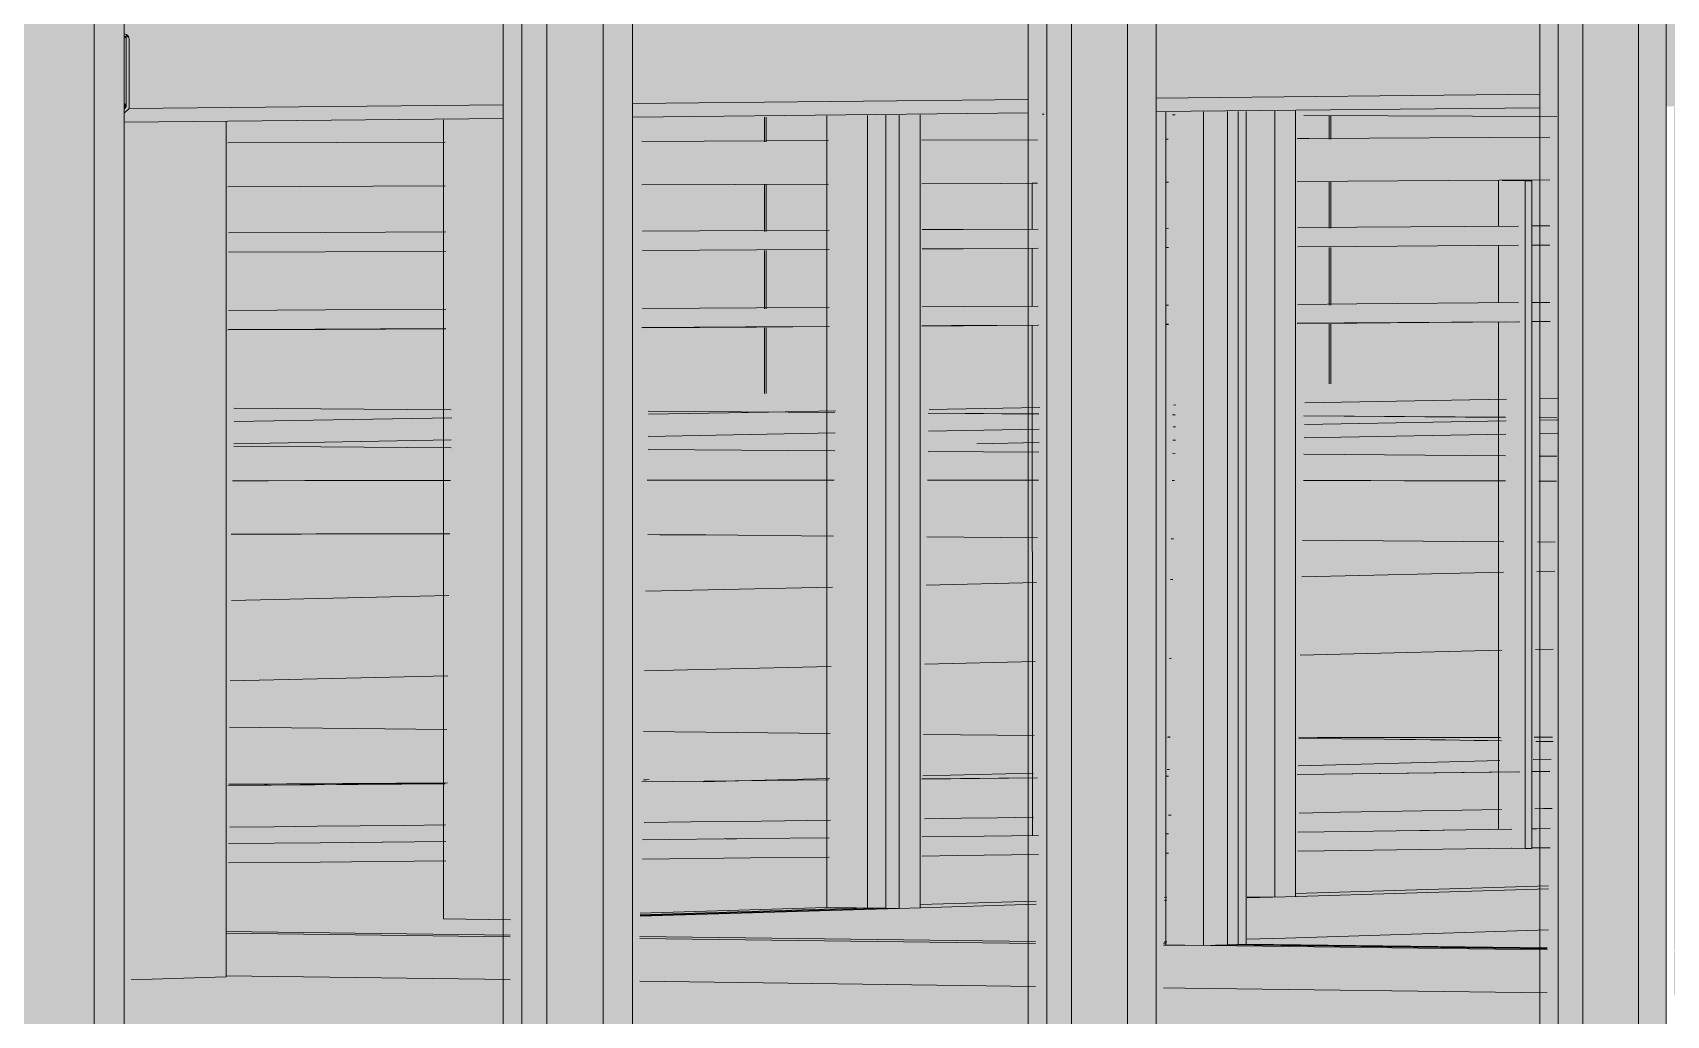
# Model space of a CAD drawing. Header units: inches. Extents: x 31156 to 31160, y -65 to 66.
# Drawn here: x 31156.24284 to 31156.27276, y 59.14253 to 59.16052 of the extents above; entities that cross this region are included whole.
import ezdxf

# ---------------------------------------------------------------- set-up
doc = ezdxf.new("R2010")
doc.units = ezdxf.units.IN
doc.header["$MEASUREMENT"] = 0
doc.linetypes.add('Dash 1_16_', pattern=[0.125, 0.0625, -0.0625])
for name, color, linetype, lineweight in [('A-FLOR', 192, 'Continuous', 13), ('A-FLOR-CLRS', 90, 'Dash 1_16_', 9), ('A-FLOR-HRAL', 11, 'Continuous', 9), ('A-FLOR-OTLN', 90, 'Continuous', 9), ('A-GLAZ-CURT', 52, 'Continuous', 9), ('A-GLAZ-CWMG', 51, 'Continuous', 9), ('A-WALL-PATT', 111, 'Continuous', 13), ('L-SITE-WALL', 31, 'Continuous', 13), ('S-BEAM', 12, 'Continuous', 9)]:
    doc.layers.add(name, color=color, linetype=linetype, lineweight=lineweight)

# ---------------------------------------------------------------- blocks, each defined once
blk = doc.blocks.new('FP_9-Looking North East')
at = {"layer": 'A-WALL-PATT', "lineweight": 9}
for p, q in [((31156.256241, 59.158973), (31156.256241, 59.158523)), ((31156.256268, 59.158523), (31156.256268, 59.158973)), ((31156.266584, 59.159004), (31156.266584, 59.158571)), ((31156.266611, 59.158571), (31156.266611, 59.159004)), ((31156.256241, 59.157735), (31156.256241, 59.156883)), ((31156.256268, 59.15688), (31156.256268, 59.157735)), ((31156.266584, 59.157784), (31156.266584, 59.156942)), ((31156.266611, 59.156942), (31156.266611, 59.157784)), ((31156.256241, 59.15653), (31156.256241, 59.155466)), ((31156.256268, 59.155464), (31156.256268, 59.15653)), ((31156.266584, 59.15659), (31156.266584, 59.155534)), ((31156.266611, 59.155534), (31156.266611, 59.15659)), ((31156.256241, 59.155114), (31156.256241, 59.153911)), ((31156.256268, 59.153912), (31156.256268, 59.155114)), ((31156.266584, 59.155182), (31156.266584, 59.15409)), ((31156.266611, 59.15409), (31156.266611, 59.155182))]:
    blk.add_line(p, q, dxfattribs=at)

msp = doc.modelspace()

# ---------------------------------------------------------------- hatches: boundary and pattern name
at = {"layer": 'A-FLOR', "lineweight": 5}
h = msp.add_hatch(color=256, dxfattribs=at)
h.paths.add_polyline_path([(31156.246411, 59.145316), (31156.250391, 59.145352), (31156.25039, 59.145707), (31156.246411, 59.145671), (31156.246411, 59.145426)], flags=0)
h.paths.add_polyline_path([(31156.25912, 59.145443), (31156.261144, 59.145475), (31156.261144, 59.14582), (31156.25912, 59.145796), (31156.25912, 59.145504)], flags=0)
h.paths.add_polyline_path([(31156.263592, 59.145497), (31156.263636, 59.145498), (31156.263635, 59.14585), (31156.263592, 59.145833)], flags=0)
h = msp.add_hatch(color=256, dxfattribs=at)
h.paths.add_polyline_path([(31156.253992, 59.145388), (31156.257411, 59.145425), (31156.25741, 59.145777), (31156.253992, 59.145741), (31156.253992, 59.145426)], flags=0)
h.paths.add_polyline_path([(31156.265994, 59.145529), (31156.269919, 59.145585), (31156.269919, 59.145935), (31156.265994, 59.145881), (31156.265994, 59.145626)], flags=0)
h.paths.add_polyline_path([(31156.270296, 59.14559), (31156.270624, 59.145595), (31156.270623, 59.145946), (31156.270296, 59.145941), (31156.270296, 59.145599)], flags=0)
at = {"layer": 'A-FLOR-HRAL', "lineweight": 5, "transparency": 33554466}
h = msp.add_hatch(color=256, dxfattribs=at)
h.paths.add_polyline_path([(31156.250502, 59.153614), (31156.250501, 59.155085), (31156.246519, 59.155047), (31156.246519, 59.153643), (31156.250501, 59.153614)], flags=0)
h.paths.add_polyline_path([(31156.246519, 59.155425), (31156.250502, 59.155452), (31156.250501, 59.156505), (31156.246519, 59.156478), (31156.246519, 59.155429)], flags=0)
h.paths.add_polyline_path([(31156.246519, 59.156847), (31156.250502, 59.15687), (31156.25049, 59.157707), (31156.246519, 59.157688), (31156.246519, 59.15685)], flags=0)
h.paths.add_polyline_path([(31156.246519, 59.158487), (31156.250502, 59.158508), (31156.250501, 59.158915), (31156.246519, 59.158853), (31156.246519, 59.158492)], flags=0)
h = msp.add_hatch(color=256, dxfattribs=at)
h.paths.add_polyline_path([(31156.257529, 59.153564), (31156.257528, 59.155124), (31156.254107, 59.155094), (31156.254107, 59.153588), (31156.257528, 59.153564)], flags=0)
h.paths.add_polyline_path([(31156.254107, 59.155462), (31156.257529, 59.155495), (31156.257528, 59.156539), (31156.254107, 59.156513), (31156.254107, 59.15547)], flags=0)
h.paths.add_polyline_path([(31156.254107, 59.15688), (31156.257529, 59.156908), (31156.257528, 59.157739), (31156.254107, 59.157715), (31156.254107, 59.156886)], flags=0)
h.paths.add_polyline_path([(31156.254107, 59.158514), (31156.257529, 59.158554), (31156.257528, 59.158988), (31156.254107, 59.158952), (31156.254107, 59.158519)], flags=0)
h = msp.add_hatch(color=256, dxfattribs=at)
h.paths.add_polyline_path([(31156.263759, 59.153519), (31156.263759, 59.155164), (31156.263715, 59.15515), (31156.263716, 59.15352), (31156.263759, 59.153519)], flags=0)
h.paths.add_polyline_path([(31156.261266, 59.153537), (31156.261266, 59.155147), (31156.25924, 59.155116), (31156.25924, 59.153552), (31156.261266, 59.153537)], flags=0)
h.paths.add_polyline_path([(31156.25924, 59.155492), (31156.261266, 59.155519), (31156.261266, 59.15656), (31156.259239, 59.156532), (31156.25924, 59.155492)], flags=0)
h.paths.add_polyline_path([(31156.263715, 59.155521), (31156.263759, 59.155543), (31156.263759, 59.156574), (31156.263715, 59.156574), (31156.263715, 59.155541)], flags=0)
h.paths.add_polyline_path([(31156.259239, 59.156905), (31156.261266, 59.156929), (31156.261266, 59.157754), (31156.259239, 59.157744), (31156.259239, 59.156906)], flags=0)
h.paths.add_polyline_path([(31156.263715, 59.15693), (31156.263759, 59.15695), (31156.263759, 59.157771), (31156.263715, 59.15777), (31156.263715, 59.156948)], flags=0)
h.paths.add_polyline_path([(31156.259239, 59.158538), (31156.261364, 59.158553), (31156.261363, 59.159028), (31156.259239, 59.159006), (31156.259239, 59.158544)], flags=0)
h.paths.add_polyline_path([(31156.263715, 59.158558), (31156.263759, 59.158561), (31156.263759, 59.159018), (31156.263715, 59.159018), (31156.263715, 59.158561)], flags=0)
at = {"layer": 'A-FLOR-HRAL', "lineweight": 5}
h = msp.add_hatch(color=256, dxfattribs=at)
h.paths.add_polyline_path([(31156.30113, 59.158862), (31156.30141, 59.158872), (31156.30141, 59.1591), (31156.299767, 59.159106), (31156.299768, 59.158868), (31156.301061, 59.158862)], flags=0)
h.paths.add_polyline_path([(31156.263759, 59.159017), (31156.263759, 59.159053), (31156.263715, 59.159052), (31156.263716, 59.159017), (31156.263759, 59.159017)], flags=0)
h.paths.add_polyline_path([(31156.261364, 59.159027), (31156.261363, 59.159028), (31156.261363, 59.159027)], flags=0)
for points in [[(31156.270752, 59.158988), (31156.270752, 59.159125), (31156.266119, 59.159077), (31156.26612, 59.159007), (31156.270752, 59.158988)], [(31156.270168, 59.14558), (31156.270296, 59.145582), (31156.270296, 59.15781), (31156.270168, 59.157809), (31156.270168, 59.150227)], [(31156.261145, 59.146873), (31156.261242, 59.146874), (31156.261241, 59.155162), (31156.261144, 59.155153), (31156.261144, 59.150228)], [(31156.269684, 59.146979), (31156.270132, 59.146985), (31156.2701, 59.155226), (31156.269683, 59.155203), (31156.269684, 59.150227)]]:
    msp.add_hatch(color=256, dxfattribs=at).paths.add_polyline_path(points, flags=0)
at = {"layer": 'A-FLOR-HRAL', "lineweight": 5, "transparency": 33554466}
h = msp.add_hatch(color=256, dxfattribs=at)
h.paths.add_polyline_path([(31156.270752, 59.153469), (31156.270752, 59.155217), (31156.270425, 59.155189), (31156.270425, 59.153472), (31156.270752, 59.153469)], flags=0)
h.paths.add_polyline_path([(31156.269812, 59.153476), (31156.269812, 59.155209), (31156.266119, 59.15515), (31156.26612, 59.153502), (31156.269812, 59.153476)], flags=0)
h.paths.add_polyline_path([(31156.266119, 59.155537), (31156.269812, 59.155569), (31156.269812, 59.156614), (31156.266119, 59.156574), (31156.266119, 59.155541)], flags=0)
h.paths.add_polyline_path([(31156.270425, 59.15557), (31156.270752, 59.155596), (31156.270752, 59.156621), (31156.270425, 59.156596), (31156.270425, 59.155596)], flags=0)
h.paths.add_polyline_path([(31156.266119, 59.156945), (31156.269812, 59.156973), (31156.269812, 59.157801), (31156.266119, 59.157784), (31156.266119, 59.156948)], flags=0)
h.paths.add_polyline_path([(31156.270425, 59.156973), (31156.270752, 59.156997), (31156.270752, 59.157808), (31156.270425, 59.157796), (31156.270425, 59.156997)], flags=0)
h.paths.add_polyline_path([(31156.266119, 59.158569), (31156.270752, 59.1586), (31156.270752, 59.158989), (31156.266119, 59.159008), (31156.266119, 59.158574)], flags=0)
at = {"layer": 'A-FLOR-HRAL', "lineweight": 5}
h = msp.add_hatch(color=256, dxfattribs=at)
h.paths.add_polyline_path([(31156.246411, 59.158096), (31156.25039, 59.158113), (31156.250375, 59.158513), (31156.246411, 59.158467), (31156.246411, 59.158108)], flags=0)
h.paths.add_polyline_path([(31156.25912, 59.158146), (31156.261242, 59.158156), (31156.261241, 59.158557), (31156.25912, 59.158535), (31156.25912, 59.158245)], flags=0)
h.paths.add_polyline_path([(31156.263591, 59.158168), (31156.263635, 59.158184), (31156.263635, 59.158568), (31156.263592, 59.158554), (31156.263591, 59.158189)], flags=0)
h = msp.add_hatch(color=256, dxfattribs=at)
h.paths.add_polyline_path([(31156.253991, 59.158124), (31156.25741, 59.158139), (31156.25741, 59.15854), (31156.253992, 59.158507), (31156.253991, 59.15819)], flags=0)
h.paths.add_polyline_path([(31156.265994, 59.158181), (31156.270623, 59.158225), (31156.270623, 59.158605), (31156.265994, 59.158538), (31156.265994, 59.158215)], flags=0)
h = msp.add_hatch(color=256, dxfattribs=at)
h.paths.add_polyline_path([(31156.246411, 59.157702), (31156.25039, 59.15773), (31156.250379, 59.15811), (31156.246411, 59.158086), (31156.246411, 59.157715)], flags=0)
h.paths.add_polyline_path([(31156.25912, 59.157755), (31156.261242, 59.157779), (31156.261241, 59.158156), (31156.25912, 59.158146), (31156.25912, 59.157758)], flags=0)
h.paths.add_polyline_path([(31156.263592, 59.157782), (31156.263636, 59.157788), (31156.263635, 59.158168), (31156.263591, 59.158145), (31156.263592, 59.157786)], flags=0)
h = msp.add_hatch(color=256, dxfattribs=at)
h.paths.add_polyline_path([(31156.253992, 59.157731), (31156.25741, 59.157755), (31156.25741, 59.158139), (31156.253991, 59.158124), (31156.253992, 59.157732)], flags=0)
h.paths.add_polyline_path([(31156.265994, 59.157796), (31156.270623, 59.157819), (31156.270622, 59.158207), (31156.265994, 59.158151), (31156.265994, 59.157807)], flags=0)
h = msp.add_hatch(color=256, dxfattribs=at)
h.paths.add_polyline_path([(31156.261242, 59.145825), (31156.261241, 59.146874), (31156.261145, 59.146873), (31156.261145, 59.145827), (31156.261241, 59.145825)], flags=0)
h.paths.add_polyline_path([(31156.261144, 59.155518), (31156.261242, 59.15553), (31156.261241, 59.156573), (31156.261144, 59.156565), (31156.261144, 59.15552)], flags=0)
h.paths.add_polyline_path([(31156.261144, 59.156928), (31156.261242, 59.156938), (31156.261241, 59.157764), (31156.261144, 59.157758), (31156.261144, 59.15693)], flags=0)
h = msp.add_hatch(color=256, dxfattribs=at)
h.paths.add_polyline_path([(31156.270168, 59.14558), (31156.270139, 59.155227), (31156.270132, 59.155203), (31156.270132, 59.146985), (31156.269684, 59.146979), (31156.269684, 59.14594), (31156.269919, 59.145935), (31156.269919, 59.145859), (31156.269919, 59.145855), (31156.269919, 59.145585)], flags=0)
h.paths.add_polyline_path([(31156.27004, 59.155577), (31156.270168, 59.15558), (31156.270168, 59.15663), (31156.269683, 59.156608), (31156.269683, 59.155578), (31156.269798, 59.155579)], flags=0)
h.paths.add_polyline_path([(31156.27004, 59.156979), (31156.270168, 59.156982), (31156.270168, 59.157809), (31156.269683, 59.157807), (31156.269683, 59.156981), (31156.269798, 59.156982)], flags=0)
h = msp.add_hatch(color=256, dxfattribs=at)
h.paths.add_polyline_path([(31156.246411, 59.156501), (31156.25039, 59.156518), (31156.25039, 59.156872), (31156.246411, 59.156856), (31156.246411, 59.156655)], flags=0)
h.paths.add_polyline_path([(31156.25912, 59.156561), (31156.261242, 59.156573), (31156.261241, 59.156925), (31156.25912, 59.156914), (31156.25912, 59.156631)], flags=0)
h.paths.add_polyline_path([(31156.263592, 59.156586), (31156.263636, 59.156587), (31156.263635, 59.156939), (31156.263592, 59.156934)], flags=0)
h = msp.add_hatch(color=256, dxfattribs=at)
h.paths.add_polyline_path([(31156.253992, 59.156534), (31156.25741, 59.156552), (31156.25741, 59.156905), (31156.253992, 59.156888), (31156.253992, 59.156725)], flags=0)
h.paths.add_polyline_path([(31156.265994, 59.156601), (31156.270623, 59.156633), (31156.270622, 59.156983), (31156.265994, 59.156953), (31156.265994, 59.15671)], flags=0)
h = msp.add_hatch(color=256, dxfattribs=at)
h.paths.add_polyline_path([(31156.253992, 59.155118), (31156.25741, 59.155138), (31156.25741, 59.155491), (31156.253992, 59.155472), (31156.253992, 59.155309)], flags=0)
h.paths.add_polyline_path([(31156.265994, 59.155195), (31156.270623, 59.155231), (31156.270622, 59.155581), (31156.265994, 59.155547), (31156.265994, 59.155304)], flags=0)
h = msp.add_hatch(color=256, dxfattribs=at)
h.paths.add_polyline_path([(31156.246411, 59.15508), (31156.25039, 59.155099), (31156.25039, 59.155454), (31156.246411, 59.155435), (31156.246411, 59.155234)], flags=0)
h.paths.add_polyline_path([(31156.25912, 59.155148), (31156.261242, 59.155162), (31156.261241, 59.155515), (31156.25912, 59.155502), (31156.25912, 59.155219)], flags=0)
h.paths.add_polyline_path([(31156.263592, 59.155178), (31156.263636, 59.155178), (31156.263635, 59.15553), (31156.263592, 59.155525)], flags=0)
at = {"layer": 'A-FLOR-HRAL', "lineweight": 5, "transparency": 33554466}
for points in [[(31156.246411, 59.146734), (31156.25039, 59.146767), (31156.25039, 59.155099), (31156.246411, 59.155081), (31156.246411, 59.150228)], [(31156.253992, 59.1468), (31156.257411, 59.146835), (31156.25741, 59.155139), (31156.253992, 59.155119), (31156.253992, 59.150228)], [(31156.25912, 59.146852), (31156.261242, 59.146874), (31156.261241, 59.155162), (31156.25912, 59.155149), (31156.25912, 59.150228)], [(31156.263592, 59.146903), (31156.263636, 59.146903), (31156.263635, 59.155179), (31156.263592, 59.155178), (31156.263592, 59.150228)], [(31156.265994, 59.146933), (31156.270132, 59.146985), (31156.270132, 59.155226), (31156.265994, 59.155196), (31156.265994, 59.150228)], [(31156.270144, 59.146985), (31156.270132, 59.155226), (31156.27008, 59.155203), (31156.27008, 59.146986), (31156.270132, 59.146985)], [(31156.270144, 59.146985), (31156.270624, 59.146993), (31156.270622, 59.15523), (31156.270143, 59.155226), (31156.270144, 59.150227)]]:
    msp.add_hatch(color=256, dxfattribs=at).paths.add_polyline_path(points, flags=0)
at = {"layer": 'A-GLAZ-CURT', "lineweight": 5, "transparency": 33554458}
for points in [[(31156.244516, 59.135543), (31156.252254, 59.135876), (31156.252253, 59.185715), (31156.244515, 59.185914), (31156.244516, 59.13586)], [(31156.253826, 59.13593), (31156.261865, 59.136263), (31156.261863, 59.185468), (31156.253825, 59.185675), (31156.253826, 59.136259)], [(31156.263414, 59.136327), (31156.271229, 59.136651), (31156.271227, 59.185227), (31156.263413, 59.185428), (31156.263414, 59.136647)]]:
    msp.add_hatch(color=256, dxfattribs=at).paths.add_polyline_path(points, flags=0)
h = msp.add_hatch(color=256, dxfattribs=at)
h.paths.add_polyline_path([(31156.253963, 59.144352), (31156.258459, 59.14449), (31156.258459, 59.159011), (31156.253963, 59.158964), (31156.253963, 59.144491)], flags=0)
h.paths.add_polyline_path([(31156.253963, 59.160608), (31156.258459, 59.160645), (31156.258458, 59.178764), (31156.253963, 59.178723), (31156.253963, 59.162235)], flags=0)
h = msp.add_hatch(color=256, dxfattribs=at)
h.paths.add_polyline_path([(31156.276069, 59.143676), (31156.276068, 59.159195), (31156.272894, 59.159162), (31156.272895, 59.143716), (31156.276068, 59.143676)], flags=0)
h.paths.add_polyline_path([(31156.270575, 59.143744), (31156.270573, 59.159138), (31156.264719, 59.159077), (31156.264719, 59.143817), (31156.270573, 59.143745)], flags=0)
h.paths.add_polyline_path([(31156.264719, 59.160697), (31156.270574, 59.160745), (31156.270573, 59.178851), (31156.264719, 59.178812), (31156.264719, 59.162123)], flags=0)
h.paths.add_polyline_path([(31156.272894, 59.160764), (31156.276068, 59.16079), (31156.276068, 59.178888), (31156.272893, 59.178867), (31156.272894, 59.162103)], flags=0)
at = {"layer": 'A-GLAZ-CWMG', "lineweight": 5}
for points in [[(31156.243964, 59.135459), (31156.243963, 59.186504), (31156.242114, 59.186483), (31156.242115, 59.135491), (31156.242838, 59.135479), (31156.242838, 59.135479)], [(31156.243964, 59.135459), (31156.244515, 59.135482), (31156.244514, 59.186489), (31156.243963, 59.186504), (31156.243964, 59.135878)], [(31156.252254, 59.135864), (31156.252253, 59.185715), (31156.251451, 59.185707), (31156.251452, 59.135878), (31156.251563, 59.135876)], [(31156.253287, 59.135847), (31156.253286, 59.185726), (31156.252253, 59.185715), (31156.252254, 59.135864), (31156.252627, 59.135858)], [(31156.253287, 59.135847), (31156.253825, 59.135876), (31156.253824, 59.185712), (31156.253286, 59.185726), (31156.253287, 59.135876)], [(31156.261865, 59.136263), (31156.261863, 59.185468), (31156.261067, 59.185459), (31156.261068, 59.136276)], [(31156.26289, 59.136246), (31156.262888, 59.185478), (31156.261863, 59.185468), (31156.261865, 59.136263), (31156.262234, 59.136257)], [(31156.26289, 59.136246), (31156.263413, 59.136268), (31156.263412, 59.185465), (31156.262888, 59.185478), (31156.262889, 59.145462)], [(31156.271229, 59.136651), (31156.271227, 59.185227), (31156.270437, 59.185219), (31156.270438, 59.136664)], [(31156.272246, 59.136635), (31156.272244, 59.185237), (31156.271227, 59.185227), (31156.271229, 59.136651), (31156.271596, 59.136645)], [(31156.272246, 59.136635), (31156.272756, 59.136656), (31156.272755, 59.185224), (31156.272244, 59.185237), (31156.272246, 59.145238)], [(31156.265778, 59.143941), (31156.270596, 59.144091), (31156.270595, 59.144842), (31156.265778, 59.144697)], [(31156.265078, 59.14392), (31156.265778, 59.143941), (31156.265778, 59.144697), (31156.265078, 59.144676)], [(31156.2589, 59.143903), (31156.2589, 59.14449), (31156.253963, 59.144342), (31156.253963, 59.143965), (31156.254367, 59.14396)], [(31156.251581, 59.14318), (31156.25158, 59.143962), (31156.246381, 59.144027), (31156.246381, 59.143247), (31156.25158, 59.14318)]]:
    msp.add_hatch(color=256, dxfattribs=at).paths.add_polyline_path(points, flags=0)
h = msp.add_hatch(color=256, dxfattribs=at)
h.paths.add_polyline_path([(31156.251586, 59.144275), (31156.251585, 59.15894), (31156.250362, 59.158924), (31156.250363, 59.14429), (31156.251585, 59.144275)], flags=0)
h.paths.add_polyline_path([(31156.250362, 59.160579), (31156.251585, 59.160589), (31156.251585, 59.178717), (31156.250362, 59.178683), (31156.250362, 59.162216)], flags=0)
h = msp.add_hatch(color=256, dxfattribs=at)
h.paths.add_polyline_path([(31156.258231, 59.14449), (31156.258459, 59.14449), (31156.258459, 59.159011), (31156.257383, 59.159), (31156.257383, 59.144501)], flags=0)
h.paths.add_polyline_path([(31156.257383, 59.160636), (31156.258459, 59.160645), (31156.258458, 59.178764), (31156.257382, 59.178736), (31156.257383, 59.162235)], flags=0)
h = msp.add_hatch(color=256, dxfattribs=at)
h.paths.add_polyline_path([(31156.258459, 59.14449), (31156.258708, 59.14449), (31156.258707, 59.159013), (31156.258459, 59.159011), (31156.258459, 59.145432)], flags=0)
h.paths.add_polyline_path([(31156.258459, 59.160645), (31156.258707, 59.160647), (31156.258707, 59.178765), (31156.258458, 59.178736), (31156.258459, 59.162235)], flags=0)
h = msp.add_hatch(color=256, dxfattribs=at)
h.paths.add_polyline_path([(31156.258708, 59.144484), (31156.259092, 59.144496), (31156.259091, 59.159017), (31156.258707, 59.159013), (31156.258708, 59.145432)], flags=0)
h.paths.add_polyline_path([(31156.258707, 59.160647), (31156.259091, 59.16065), (31156.259091, 59.178768), (31156.258707, 59.178736), (31156.258707, 59.162235)], flags=0)
h = msp.add_hatch(color=256, dxfattribs=at)
h.paths.add_polyline_path([(31156.264278, 59.143804), (31156.264277, 59.159072), (31156.263592, 59.159065), (31156.263593, 59.143812)], flags=0)
h.paths.add_polyline_path([(31156.263592, 59.160688), (31156.264277, 59.160693), (31156.264277, 59.17882), (31156.263592, 59.178815), (31156.263592, 59.162122)], flags=0)
h = msp.add_hatch(color=256, dxfattribs=at)
h.paths.add_polyline_path([(31156.264278, 59.143808), (31156.264719, 59.143817), (31156.264719, 59.159077), (31156.264277, 59.159072), (31156.264278, 59.145434)], flags=0)
h.paths.add_polyline_path([(31156.264277, 59.160693), (31156.264719, 59.160697), (31156.264719, 59.178812), (31156.264277, 59.178817), (31156.264277, 59.162236)], flags=0)
h = msp.add_hatch(color=256, dxfattribs=at)
h.paths.add_polyline_path([(31156.264719, 59.143817), (31156.265062, 59.143828), (31156.265062, 59.159081), (31156.264719, 59.159077), (31156.264719, 59.145211)], flags=0)
h.paths.add_polyline_path([(31156.264719, 59.160697), (31156.265062, 59.1607), (31156.265062, 59.178806), (31156.264719, 59.178812), (31156.264719, 59.162236)], flags=0)
h = msp.add_hatch(color=256, dxfattribs=at)
h.paths.add_polyline_path([(31156.265589, 59.144697), (31156.265589, 59.159085), (31156.265078, 59.159079), (31156.265078, 59.144698), (31156.265115, 59.144697)], flags=0)
h.paths.add_polyline_path([(31156.265078, 59.160699), (31156.265589, 59.160703), (31156.265588, 59.178812), (31156.265078, 59.178806), (31156.265078, 59.162235)], flags=0)
h = msp.add_hatch(color=256, dxfattribs=at)
h.paths.add_polyline_path([(31156.265589, 59.144692), (31156.265966, 59.144703), (31156.265966, 59.159089), (31156.265589, 59.159085), (31156.265589, 59.145208)], flags=0)
h.paths.add_polyline_path([(31156.265589, 59.160703), (31156.265965, 59.160706), (31156.265965, 59.178814), (31156.265588, 59.178806), (31156.265589, 59.162235)], flags=0)
h = msp.add_hatch(color=256, dxfattribs=at)
h.paths.add_polyline_path([(31156.263564, 59.143872), (31156.263608, 59.143874), (31156.263607, 59.144632), (31156.263564, 59.144631), (31156.263564, 59.143959)], flags=0)
h.paths.add_polyline_path([(31156.261214, 59.143873), (31156.261213, 59.14456), (31156.2589, 59.14449), (31156.2589, 59.143903), (31156.261213, 59.143873)], flags=0)
h = msp.add_hatch(color=256, dxfattribs=at)
h.paths.add_polyline_path([(31156.263935, 59.143021), (31156.263935, 59.143808), (31156.263549, 59.143813), (31156.263549, 59.143026)], flags=0)
h.paths.add_polyline_path([(31156.261201, 59.143056), (31156.2612, 59.143842), (31156.253957, 59.143932), (31156.253957, 59.14315), (31156.2612, 59.143056)], flags=0)
h = msp.add_hatch(color=256, dxfattribs=at)
h.paths.add_polyline_path([(31156.276415, 59.14286), (31156.276415, 59.143652), (31156.272894, 59.143696), (31156.272894, 59.142906)], flags=0)
h.paths.add_polyline_path([(31156.270574, 59.142936), (31156.270573, 59.143725), (31156.263935, 59.143808), (31156.263935, 59.143021), (31156.270573, 59.142936)], flags=0)
at = {"layer": 'L-SITE-WALL', "lineweight": 5}
h = msp.add_hatch(color=256, dxfattribs=at)
h.paths.add_polyline_path([(31156.24464, 59.143174), (31156.246381, 59.143229), (31156.24638, 59.158886), (31156.24464, 59.158866), (31156.24464, 59.145434)], flags=0)
h.paths.add_polyline_path([(31156.24464, 59.160533), (31156.24638, 59.160547), (31156.24638, 59.184556), (31156.244639, 59.184598), (31156.24464, 59.162235)], flags=0)
h.paths.add_polyline_path([(31156.24638, 59.187008), (31156.24638, 59.19472), (31156.244639, 59.194692), (31156.244639, 59.187056), (31156.246154, 59.187014)], flags=0)
at = {"layer": 'S-BEAM', "lineweight": 5}
h = msp.add_hatch(color=256, dxfattribs=at)
h.paths.add_polyline_path([(31156.244602, 59.160401), (31156.251451, 59.160458), (31156.251451, 59.160558), (31156.244558, 59.160488), (31156.24459, 59.160451)], flags=0)
h.paths.add_polyline_path([(31156.253826, 59.160477), (31156.261068, 59.160538), (31156.261067, 59.160637), (31156.253826, 59.160563), (31156.253826, 59.160478)], flags=0)
h.paths.add_polyline_path([(31156.263414, 59.160557), (31156.270438, 59.160617), (31156.270437, 59.160713), (31156.263414, 59.160642), (31156.263414, 59.160558)], flags=0)
h.paths.add_polyline_path([(31156.272757, 59.160635), (31156.279572, 59.160693), (31156.279571, 59.160788), (31156.272757, 59.160718), (31156.272757, 59.160636)], flags=0)
h.paths.add_polyline_path([(31156.281864, 59.16071), (31156.288477, 59.160767), (31156.288477, 59.160861), (31156.281864, 59.160792), (31156.281864, 59.160712)], flags=0)
h.paths.add_polyline_path([(31156.290744, 59.160784), (31156.297164, 59.16084), (31156.297163, 59.160931), (31156.290744, 59.160864), (31156.290744, 59.160786)], flags=0)
h.paths.add_polyline_path([(31156.299405, 59.160856), (31156.305379, 59.160908), (31156.305378, 59.160999), (31156.299405, 59.160935), (31156.299405, 59.160858)], flags=0)
h.paths.add_polyline_path([(31156.332619, 59.161132), (31156.337336, 59.161175), (31156.337335, 59.16126), (31156.332619, 59.161206), (31156.332619, 59.161136)], flags=0)
h.paths.add_polyline_path([(31156.484081, 59.162389), (31156.486485, 59.16242), (31156.486483, 59.162478), (31156.484081, 59.162441), (31156.484081, 59.1624)], flags=0)
h.paths.add_polyline_path([(31156.55854, 59.163008), (31156.560435, 59.163053), (31156.560434, 59.163082), (31156.55854, 59.163037), (31156.55854, 59.163021)], flags=0)
h.paths.add_polyline_path([(31156.561875, 59.163035), (31156.56373, 59.16308), (31156.563728, 59.163109), (31156.561875, 59.163064), (31156.561875, 59.163049)], flags=0)
h.paths.add_polyline_path([(31156.56516, 59.163063), (31156.566885, 59.163106), (31156.566878, 59.163135), (31156.56516, 59.163091), (31156.56516, 59.163077)], flags=0)
h.paths.add_polyline_path([(31156.568394, 59.16309), (31156.570171, 59.163133), (31156.57017, 59.163162), (31156.568394, 59.163118), (31156.568394, 59.163104)], flags=0)
h.paths.add_polyline_path([(31156.574547, 59.163141), (31156.576337, 59.163184), (31156.576336, 59.163212), (31156.574547, 59.163169), (31156.574547, 59.163155)], flags=0)
h.paths.add_polyline_path([(31156.638352, 59.16367), (31156.639241, 59.163706), (31156.639203, 59.163725), (31156.638352, 59.163688)], flags=0)
h.paths.add_polyline_path([(31156.678155, 59.164001), (31156.678731, 59.164029), (31156.678694, 59.164048), (31156.678155, 59.16402)], flags=0)
h.paths.add_polyline_path([(31156.686673, 59.164072), (31156.687251, 59.164098), (31156.68725, 59.164118), (31156.686673, 59.164091)], flags=0)
h.paths.add_polyline_path([(31156.694768, 59.164139), (31156.695337, 59.164164), (31156.695336, 59.164184), (31156.694768, 59.164159)], flags=0)
h.paths.add_polyline_path([(31156.696345, 59.164152), (31156.696903, 59.164177), (31156.696902, 59.164197), (31156.696345, 59.164172)], flags=0)
h.paths.add_polyline_path([(31156.697907, 59.164165), (31156.698312, 59.164188), (31156.698275, 59.164208), (31156.697907, 59.164185)], flags=0)
h = msp.add_hatch(color=256, dxfattribs=at)
h.paths.add_polyline_path([(31156.244602, 59.159135), (31156.251451, 59.159203), (31156.251451, 59.160458), (31156.244602, 59.160401), (31156.244602, 59.159845)], flags=0)
h.paths.add_polyline_path([(31156.253826, 59.159227), (31156.261068, 59.159299), (31156.261067, 59.160538), (31156.253826, 59.160477), (31156.253826, 59.159845)], flags=0)
h.paths.add_polyline_path([(31156.263414, 59.159323), (31156.270438, 59.159393), (31156.270437, 59.160615), (31156.263414, 59.160557), (31156.263414, 59.159845)], flags=0)
h.paths.add_polyline_path([(31156.272757, 59.159416), (31156.279572, 59.159484), (31156.279571, 59.160691), (31156.272757, 59.160635), (31156.272757, 59.159844)], flags=0)
h.paths.add_polyline_path([(31156.281864, 59.159507), (31156.288477, 59.159573), (31156.288477, 59.160765), (31156.281864, 59.16071), (31156.281864, 59.159844)], flags=0)
h.paths.add_polyline_path([(31156.290744, 59.159596), (31156.297164, 59.15966), (31156.297163, 59.160837), (31156.290744, 59.160784), (31156.290744, 59.159843)], flags=0)
h.paths.add_polyline_path([(31156.299405, 59.159682), (31156.305379, 59.159742), (31156.305378, 59.160906), (31156.299405, 59.160856), (31156.299405, 59.159843)], flags=0)
h.paths.add_polyline_path([(31156.332619, 59.160014), (31156.337336, 59.160061), (31156.337335, 59.161171), (31156.332619, 59.161132)], flags=0)
h.paths.add_polyline_path([(31156.484081, 59.161528), (31156.486485, 59.161552), (31156.486483, 59.162409), (31156.484081, 59.162389)], flags=0)
h.paths.add_polyline_path([(31156.55854, 59.162272), (31156.560435, 59.162291), (31156.560433, 59.163023), (31156.55854, 59.163008)], flags=0)
h.paths.add_polyline_path([(31156.561875, 59.162305), (31156.56373, 59.162324), (31156.563728, 59.163051), (31156.561875, 59.163035)], flags=0)
h.paths.add_polyline_path([(31156.56516, 59.162338), (31156.566975, 59.162356), (31156.566973, 59.163078), (31156.56516, 59.163063)], flags=0)
h.paths.add_polyline_path([(31156.568394, 59.162371), (31156.570171, 59.162388), (31156.570169, 59.163104), (31156.568394, 59.16309)], flags=0)
h.paths.add_polyline_path([(31156.574547, 59.162432), (31156.576337, 59.16245), (31156.576335, 59.163155), (31156.574547, 59.163141)], flags=0)
h.paths.add_polyline_path([(31156.638352, 59.16307), (31156.639148, 59.163078), (31156.639147, 59.163677), (31156.638352, 59.16367)], flags=0)
h.paths.add_polyline_path([(31156.678155, 59.163468), (31156.67866, 59.163473), (31156.678658, 59.164005), (31156.678155, 59.164001)], flags=0)
h.paths.add_polyline_path([(31156.686673, 59.163553), (31156.687251, 59.163558), (31156.68725, 59.164077), (31156.686673, 59.164072)], flags=0)
h.paths.add_polyline_path([(31156.694768, 59.163634), (31156.695337, 59.163639), (31156.695336, 59.164144), (31156.694768, 59.164139)], flags=0)
h.paths.add_polyline_path([(31156.696345, 59.163649), (31156.696903, 59.163655), (31156.696902, 59.164157), (31156.696345, 59.164152)], flags=0)
h.paths.add_polyline_path([(31156.697907, 59.163665), (31156.698318, 59.163669), (31156.698318, 59.164168), (31156.697907, 59.164165)], flags=0)
h = msp.add_hatch(color=256, dxfattribs=at)
h.paths.add_polyline_path([(31156.244516, 59.15888), (31156.251452, 59.158951), (31156.251451, 59.159203), (31156.244602, 59.159135), (31156.244516, 59.159052)], flags=0)
h.paths.add_polyline_path([(31156.253826, 59.158976), (31156.261068, 59.159051), (31156.261067, 59.159299), (31156.253826, 59.159227)], flags=0)
h.paths.add_polyline_path([(31156.263415, 59.159075), (31156.270438, 59.159148), (31156.270437, 59.159393), (31156.263414, 59.159323)], flags=0)
h.paths.add_polyline_path([(31156.272758, 59.159171), (31156.279572, 59.159242), (31156.279571, 59.159484), (31156.272757, 59.159416)], flags=0)
h.paths.add_polyline_path([(31156.281865, 59.159266), (31156.288478, 59.159334), (31156.288477, 59.159573), (31156.281864, 59.159507)], flags=0)
h.paths.add_polyline_path([(31156.290745, 59.159357), (31156.297164, 59.159424), (31156.297163, 59.15966), (31156.290744, 59.159596)], flags=0)
h.paths.add_polyline_path([(31156.299406, 59.159447), (31156.305379, 59.159509), (31156.305378, 59.159742), (31156.299405, 59.159682)], flags=0)
h.paths.add_polyline_path([(31156.332619, 59.15979), (31156.337337, 59.159841), (31156.337335, 59.160061), (31156.332619, 59.160014), (31156.332619, 59.159841)], flags=0)
h.paths.add_polyline_path([(31156.484082, 59.161355), (31156.486485, 59.16138), (31156.486483, 59.161552), (31156.484081, 59.161528)], flags=0)
h.paths.add_polyline_path([(31156.558541, 59.162125), (31156.560436, 59.162144), (31156.560433, 59.162291), (31156.55854, 59.162272), (31156.558541, 59.162232)], flags=0)
h.paths.add_polyline_path([(31156.561876, 59.162159), (31156.56373, 59.162178), (31156.563728, 59.162324), (31156.561875, 59.162305), (31156.561876, 59.162232)], flags=0)
h.paths.add_polyline_path([(31156.56516, 59.162193), (31156.566785, 59.162231), (31156.566886, 59.162355), (31156.56516, 59.162338)], flags=0)
h.paths.add_polyline_path([(31156.568395, 59.162226), (31156.570172, 59.162245), (31156.570169, 59.162388), (31156.568394, 59.162371), (31156.568395, 59.162231)], flags=0)
h.paths.add_polyline_path([(31156.574548, 59.16229), (31156.576337, 59.162326), (31156.576335, 59.16245), (31156.574547, 59.162432)], flags=0)
h.paths.add_polyline_path([(31156.638353, 59.162949), (31156.6391, 59.162957), (31156.639253, 59.163079), (31156.638352, 59.16307)], flags=0)
h.paths.add_polyline_path([(31156.678156, 59.163361), (31156.678601, 59.163365), (31156.678739, 59.163473), (31156.678155, 59.163468)], flags=0)
h.paths.add_polyline_path([(31156.686674, 59.163449), (31156.687252, 59.163455), (31156.687221, 59.163558), (31156.686673, 59.163553)], flags=0)
h.paths.add_polyline_path([(31156.694768, 59.163532), (31156.695338, 59.163538), (31156.695308, 59.163639), (31156.694768, 59.163634)], flags=0)
h.paths.add_polyline_path([(31156.696346, 59.163548), (31156.696904, 59.163554), (31156.696875, 59.163655), (31156.696345, 59.163649)], flags=0)
h.paths.add_polyline_path([(31156.697907, 59.163565), (31156.698188, 59.163568), (31156.698318, 59.163669), (31156.697907, 59.163665)], flags=0)
for points in [[(31156.244516, 59.159052), (31156.244602, 59.159135), (31156.244602, 59.160401), (31156.244551, 59.160403), (31156.244551, 59.159162), (31156.244516, 59.159116)], [(31156.244519, 59.160444), (31156.244581, 59.160465), (31156.244561, 59.160484), (31156.244519, 59.160455)], [(31156.244519, 59.159212), (31156.244554, 59.159212), (31156.244561, 59.160403), (31156.244604, 59.160403), (31156.244593, 59.160445), (31156.244519, 59.160443), (31156.244519, 59.159845)], [(31156.244519, 59.159128), (31156.244554, 59.159177), (31156.244554, 59.159212), (31156.244519, 59.159212), (31156.244519, 59.159133)]]:
    msp.add_hatch(color=256, dxfattribs=at).paths.add_polyline_path(points, flags=0)

# ---------------------------------------------------------------- linework, layer by layer
at = {"layer": 'A-FLOR'}
for p, q in [((31156.250502, 59.152917), (31156.246519, 59.152947)), ((31156.257529, 59.152864), (31156.254107, 59.15289)), ((31156.261266, 59.152836), (31156.25924, 59.152851)), ((31156.263759, 59.152817), (31156.263715, 59.152818)), ((31156.269812, 59.152772), (31156.266119, 59.1528)), ((31156.270753, 59.152765), (31156.270425, 59.152767)), ((31156.263594, 59.145849), (31156.263639, 59.14585)), ((31156.263639, 59.145498), (31156.263594, 59.145497))]:
    msp.add_line(p, q, dxfattribs=at)
for points in [[(31156.246421, 59.145671, 0), (31156.248102, 59.145685, 0), (31156.250401, 59.145706, 0)], [(31156.254004, 59.145741, 0), (31156.25599, 59.145762, 0), (31156.257422, 59.145777, 0)], [(31156.259127, 59.145796, 0), (31156.25977, 59.145803, 0), (31156.261255, 59.145821, 0)], [(31156.266005, 59.145881, 0), (31156.266971, 59.145894, 0), (31156.269926, 59.145935, 0)], [(31156.270297, 59.145941, 0), (31156.270381, 59.145942, 0), (31156.270628, 59.145946, 0)], [(31156.257422, 59.145424, 0), (31156.25599, 59.145408, 0), (31156.254004, 59.145387, 0)], [(31156.261255, 59.145468, 0), (31156.25977, 59.14545, 0), (31156.259127, 59.145443, 0)], [(31156.269926, 59.145585, 0), (31156.266971, 59.145542, 0), (31156.266005, 59.145529, 0)], [(31156.270628, 59.145595, 0), (31156.270381, 59.145591, 0), (31156.270297, 59.14559, 0)], [(31156.250401, 59.145352, 0), (31156.248102, 59.145331, 0), (31156.246421, 59.145316, 0)]]:
    msp.add_polyline3d(points, dxfattribs=at)
at = {"layer": 'A-FLOR-CLRS', "linetype": 'Continuous'}
for p, q in [((31156.257534, 59.15319), (31156.254111, 59.153128)), ((31156.261273, 59.153259), (31156.259246, 59.153222)), ((31156.263768, 59.153304), (31156.263724, 59.153303)), ((31156.269824, 59.153415), (31156.266129, 59.153347)), ((31156.270761, 59.153189), (31156.270433, 59.153183)), ((31156.270765, 59.153432), (31156.270437, 59.153426)), ((31156.250504, 59.153062), (31156.246519, 59.15299)), ((31156.246519, 59.152947), (31156.250502, 59.152917)), ((31156.254107, 59.15289), (31156.257529, 59.152864)), ((31156.261269, 59.153013), (31156.260126, 59.152991)), ((31156.263764, 59.153059), (31156.26372, 59.153058)), ((31156.269819, 59.153171), (31156.266125, 59.153103)), ((31156.25924, 59.152851), (31156.261266, 59.152836)), ((31156.263715, 59.152818), (31156.263759, 59.152817)), ((31156.266119, 59.1528), (31156.269812, 59.152772)), ((31156.270425, 59.152767), (31156.270753, 59.152765))]:
    msp.add_line(p, q, dxfattribs=at)
at = {"layer": 'A-FLOR-HRAL'}
for p, q in [((31156.261364, 59.159027), (31156.261323, 59.159027)), ((31156.263759, 59.159017), (31156.263715, 59.159017)), ((31156.270752, 59.158988), (31156.266119, 59.159007)), ((31156.25912, 59.158551), (31156.261242, 59.15856)), ((31156.263591, 59.158571), (31156.263635, 59.158571)), ((31156.246411, 59.158502), (31156.25039, 59.158514)), ((31156.253992, 59.158529), (31156.25741, 59.158544)), ((31156.246411, 59.157701), (31156.25039, 59.157718)), ((31156.253992, 59.157733), (31156.25741, 59.157748)), ((31156.261242, 59.157764), (31156.261144, 59.157765)), ((31156.261144, 59.156925), (31156.261144, 59.157765)), ((31156.263592, 59.157781), (31156.263636, 59.157782)), ((31156.265994, 59.157798), (31156.270624, 59.157829)), ((31156.269683, 59.156977), (31156.269683, 59.157812)), ((31156.270168, 59.157809), (31156.269749, 59.157813)), ((31156.270296, 59.15781), (31156.270168, 59.157809)), ((31156.270168, 59.14558), (31156.270168, 59.157809)), ((31156.270296, 59.15781), (31156.270296, 59.145582)), ((31156.263592, 59.156938), (31156.263637, 59.156939)), ((31156.261144, 59.155514), (31156.261144, 59.156572)), ((31156.263592, 59.156586), (31156.263637, 59.156587)), ((31156.269683, 59.155574), (31156.269683, 59.156626)), ((31156.263592, 59.15553), (31156.263637, 59.15553)), ((31156.246411, 59.155082), (31156.25039, 59.1551)), ((31156.253992, 59.15512), (31156.25741, 59.15514)), ((31156.25912, 59.15515), (31156.261242, 59.155163)), ((31156.259126, 59.155153), (31156.259663, 59.155156)), ((31156.259663, 59.155156), (31156.261255, 59.155166)), ((31156.261242, 59.155162), (31156.260487, 59.155157)), ((31156.260494, 59.155157), (31156.261254, 59.155162)), ((31156.261145, 59.146873), (31156.261144, 59.155161)), ((31156.263592, 59.155179), (31156.263636, 59.15518)), ((31156.263592, 59.155178), (31156.263637, 59.155178)), ((31156.263596, 59.155182), (31156.26364, 59.155182)), ((31156.265994, 59.155197), (31156.270011, 59.155226)), ((31156.266004, 59.155199), (31156.266854, 59.155206)), ((31156.266854, 59.155206), (31156.269804, 59.155228)), ((31156.270071, 59.155226), (31156.268929, 59.155217)), ((31156.268944, 59.155217), (31156.270047, 59.155226)), ((31156.269684, 59.146979), (31156.269683, 59.155223)), ((31156.270296, 59.155229), (31156.270623, 59.155232)), ((31156.270623, 59.15523), (31156.270296, 59.155227)), ((31156.270297, 59.155232), (31156.270629, 59.155235)), ((31156.250502, 59.153615), (31156.246519, 59.153644)), ((31156.246519, 59.153643), (31156.250502, 59.153614)), ((31156.257529, 59.153565), (31156.254107, 59.153589)), ((31156.254107, 59.153588), (31156.257529, 59.153564)), ((31156.261266, 59.153538), (31156.25924, 59.153552)), ((31156.25924, 59.153552), (31156.261266, 59.153537)), ((31156.263759, 59.15352), (31156.263715, 59.15352)), ((31156.263715, 59.15352), (31156.263759, 59.153519)), ((31156.269812, 59.153477), (31156.266119, 59.153503)), ((31156.266119, 59.153502), (31156.269812, 59.153476)), ((31156.270753, 59.15347), (31156.270425, 59.153472)), ((31156.270425, 59.153472), (31156.270752, 59.153469)), ((31156.263636, 59.146905), (31156.263592, 59.146905)), ((31156.263592, 59.146903), (31156.263636, 59.146903)), ((31156.270011, 59.146986), (31156.265994, 59.146935)), ((31156.265994, 59.146933), (31156.270072, 59.146984)), ((31156.269684, 59.14594), (31156.269684, 59.146979)), ((31156.270624, 59.146995), (31156.270296, 59.14699)), ((31156.270296, 59.146988), (31156.270624, 59.146993)), ((31156.250391, 59.146769), (31156.246411, 59.146736)), ((31156.246411, 59.146734), (31156.25039, 59.146767)), ((31156.257411, 59.146837), (31156.253992, 59.146802)), ((31156.253992, 59.1468), (31156.257411, 59.146835)), ((31156.261242, 59.146876), (31156.25912, 59.146854)), ((31156.25912, 59.146852), (31156.261242, 59.146874)), ((31156.261145, 59.145827), (31156.261145, 59.146873)), ((31156.269919, 59.145585), (31156.270168, 59.14558)), ((31156.270168, 59.14558), (31156.270296, 59.145582))]:
    msp.add_line(p, q, dxfattribs=at)
for points in [[(31156.265994, 59.158581, 0), (31156.266212, 59.158582, 0), (31156.270623, 59.158609, 0)], [(31156.25912, 59.157755, 0), (31156.260559, 59.157761, 0), (31156.261242, 59.157765, 0)], [(31156.246421, 59.156856, 0), (31156.248191, 59.156863, 0), (31156.250401, 59.156872, 0)], [(31156.254003, 59.156888, 0), (31156.256091, 59.156898, 0), (31156.257422, 59.156905, 0)], [(31156.259128, 59.156914, 0), (31156.259876, 59.156918, 0), (31156.261254, 59.156925, 0)], [(31156.266006, 59.156953, 0), (31156.267087, 59.15696, 0), (31156.270047, 59.156979, 0)], [(31156.270299, 59.156981, 0), (31156.270503, 59.156982, 0), (31156.270625, 59.156983, 0)], [(31156.246421, 59.1565, 0), (31156.248191, 59.156508, 0), (31156.250401, 59.156517, 0)], [(31156.254003, 59.156534, 0), (31156.256091, 59.156545, 0), (31156.257422, 59.156551, 0)], [(31156.259128, 59.156561, 0), (31156.259876, 59.156565, 0), (31156.261254, 59.156573, 0)], [(31156.266006, 59.156601, 0), (31156.267087, 59.156608, 0), (31156.270047, 59.156629, 0)], [(31156.270299, 59.15663, 0), (31156.270503, 59.156632, 0), (31156.270625, 59.156633, 0)], [(31156.266006, 59.155546, 0), (31156.267087, 59.155554, 0), (31156.270047, 59.155577, 0)], [(31156.270299, 59.155578, 0), (31156.270503, 59.15558, 0), (31156.270625, 59.155581, 0)], [(31156.246421, 59.155435, 0), (31156.248191, 59.155443, 0), (31156.250401, 59.155454, 0)], [(31156.254003, 59.155472, 0), (31156.256091, 59.155484, 0), (31156.257422, 59.155491, 0)], [(31156.259128, 59.155501, 0), (31156.259876, 59.155506, 0), (31156.261254, 59.155515, 0)], [(31156.246421, 59.155084, 0), (31156.248012, 59.155091, 0), (31156.250401, 59.155103, 0)], [(31156.246421, 59.15508, 0), (31156.248191, 59.155088, 0), (31156.250401, 59.155099, 0)], [(31156.254003, 59.155118, 0), (31156.256091, 59.15513, 0), (31156.257422, 59.155138, 0)], [(31156.254004, 59.155122, 0), (31156.255889, 59.155133, 0), (31156.257422, 59.155142, 0)], [(31156.259128, 59.155148, 0), (31156.259876, 59.155153, 0), (31156.260494, 59.155157, 0)], [(31156.266006, 59.155195, 0), (31156.267087, 59.155203, 0), (31156.268944, 59.155217, 0)], [(31156.270299, 59.155228, 0), (31156.270503, 59.15523, 0), (31156.270625, 59.155231, 0)]]:
    msp.add_polyline3d(points, dxfattribs=at)
at = {"layer": 'A-FLOR-OTLN'}
for p, q in [((31156.266137, 59.153745), (31156.269831, 59.15381)), ((31156.270445, 59.153821), (31156.270773, 59.153827)), ((31156.254117, 59.153532), (31156.256311, 59.153571)), ((31156.256311, 59.153571), (31156.257541, 59.153593)), ((31156.259253, 59.153623), (31156.26128, 59.153659)), ((31156.263731, 59.153702), (31156.263775, 59.153703)), ((31156.246525, 59.153398), (31156.250511, 59.153469)), ((31156.255167, 59.151322), (31156.257503, 59.151302)), ((31156.259213, 59.151288), (31156.261239, 59.151271)), ((31156.263688, 59.15125), (31156.263732, 59.15125)), ((31156.266091, 59.15123), (31156.269782, 59.151199)), ((31156.270395, 59.151194), (31156.270723, 59.151191)), ((31156.263674, 59.150505), (31156.263718, 59.150506)), ((31156.266079, 59.150558), (31156.269772, 59.150639)), ((31156.270385, 59.150653), (31156.270713, 59.15066)), ((31156.246477, 59.150125), (31156.25046, 59.150213)), ((31156.254065, 59.150293), (31156.257487, 59.150368)), ((31156.259198, 59.150406), (31156.261224, 59.150451)), ((31156.259174, 59.148955), (31156.261199, 59.149004)), ((31156.263649, 59.149063), (31156.263693, 59.149064)), ((31156.266053, 59.149121), (31156.269745, 59.14921)), ((31156.270358, 59.149224), (31156.270686, 59.149232)), ((31156.246455, 59.14865), (31156.250438, 59.148745)), ((31156.254042, 59.148832), (31156.257463, 59.148914)), ((31156.246443, 59.147801), (31156.250422, 59.147759)), ((31156.250422, 59.147759), (31156.246443, 59.147801)), ((31156.254024, 59.147722), (31156.257442, 59.147687)), ((31156.257442, 59.147687), (31156.254024, 59.147722)), ((31156.259152, 59.147669), (31156.261176, 59.147648)), ((31156.261176, 59.147648), (31156.259152, 59.147669)), ((31156.263623, 59.147622), (31156.263667, 59.147622)), ((31156.266025, 59.147597), (31156.267596, 59.147581)), ((31156.269707, 59.147192), (31156.266016, 59.147093)), ((31156.270648, 59.147218), (31156.27032, 59.147209)), ((31156.261164, 59.146963), (31156.259139, 59.146909)), ((31156.263657, 59.14703), (31156.263613, 59.147029)), ((31156.255531, 59.146812), (31156.255119, 59.146801)), ((31156.257429, 59.146863), (31156.255531, 59.146812))]:
    msp.add_line(p, q, dxfattribs=at)
for points in [[(31156.246497, 59.152314, 0), (31156.247158, 59.152315, 0), (31156.247821, 59.152317, 0), (31156.248485, 59.152318, 0), (31156.249152, 59.152319, 0), (31156.24982, 59.152321, 0), (31156.25049, 59.152322, 0)], [(31156.254091, 59.152326, 0), (31156.254774, 59.152326, 0), (31156.255458, 59.152326, 0), (31156.256143, 59.152327, 0), (31156.256829, 59.152327, 0), (31156.257515, 59.152327, 0)], [(31156.259228, 59.152327, 0), (31156.259904, 59.152326, 0), (31156.26058, 59.152326, 0), (31156.261257, 59.152325, 0)], [(31156.263707, 59.152323, 0), (31156.263729, 59.152323, 0), (31156.263751, 59.152323, 0)], [(31156.266112, 59.152319, 0), (31156.266729, 59.152318, 0), (31156.267346, 59.152317, 0), (31156.267962, 59.152316, 0), (31156.268578, 59.152314, 0), (31156.269193, 59.152313, 0), (31156.269808, 59.152311, 0)], [(31156.270419, 59.15231, 0), (31156.270582, 59.152309, 0), (31156.270745, 59.152309, 0)], [(31156.246472, 59.151335, 0), (31156.246724, 59.151336, 0), (31156.246979, 59.151338, 0), (31156.247237, 59.151339, 0), (31156.247497, 59.151339, 0), (31156.24776, 59.15134, 0), (31156.248025, 59.151341, 0), (31156.248293, 59.151342, 0), (31156.248562, 59.151342, 0), (31156.248833, 59.151342, 0), (31156.249105, 59.151343, 0), (31156.249378, 59.151343, 0), (31156.249652, 59.151343, 0), (31156.249926, 59.151343, 0), (31156.250201, 59.151343, 0), (31156.250477, 59.151343, 0)], [(31156.254105, 59.151329, 0), (31156.254323, 59.151328, 0), (31156.254538, 59.151327, 0), (31156.25475, 59.151325, 0), (31156.25496, 59.151323, 0), (31156.255167, 59.151322, 0)], [(31156.26366, 59.147627, 0), (31156.263638, 59.147628, 0), (31156.263616, 59.147628, 0)], [(31156.269721, 59.147616, 0), (31156.269391, 59.147616, 0), (31156.269058, 59.147615, 0), (31156.268725, 59.147615, 0), (31156.268389, 59.147615, 0), (31156.268053, 59.147614, 0), (31156.267715, 59.147615, 0), (31156.267377, 59.147615, 0), (31156.267038, 59.147615, 0), (31156.2667, 59.147616, 0), (31156.266361, 59.147616, 0), (31156.266024, 59.147617, 0)], [(31156.267596, 59.147581, 0), (31156.267882, 59.147578, 0), (31156.268162, 59.147575, 0), (31156.268438, 59.147572, 0), (31156.268709, 59.147568, 0), (31156.268974, 59.147565, 0), (31156.269234, 59.147561, 0), (31156.269488, 59.147557, 0), (31156.269735, 59.147553, 0)], [(31156.270671, 59.147619, 0), (31156.270504, 59.147619, 0), (31156.270336, 59.147618, 0)], [(31156.270367, 59.147543, 0), (31156.270527, 59.14754, 0), (31156.270685, 59.147537, 0)], [(31156.250433, 59.146783, 0), (31156.250126, 59.14678, 0), (31156.249814, 59.146777, 0), (31156.249496, 59.146775, 0), (31156.249173, 59.146772, 0), (31156.248845, 59.14677, 0), (31156.248512, 59.146768, 0), (31156.248174, 59.146766, 0), (31156.247833, 59.146764, 0), (31156.247487, 59.146763, 0), (31156.247138, 59.146761, 0), (31156.246786, 59.14676, 0), (31156.246432, 59.146759, 0)], [(31156.254127, 59.146842, 0), (31156.254076, 59.146841, 0), (31156.254024, 59.14684, 0)], [(31156.266029, 59.14623, 0), (31156.266791, 59.146243, 0), (31156.267543, 59.146256, 0), (31156.268285, 59.146269, 0), (31156.269017, 59.146283, 0), (31156.269739, 59.146297, 0)], [(31156.270345, 59.146308, 0), (31156.270506, 59.146311, 0), (31156.270666, 59.146315, 0)], [(31156.24645, 59.145971, 0), (31156.247251, 59.145979, 0), (31156.248046, 59.145987, 0), (31156.248836, 59.145996, 0), (31156.249621, 59.146004, 0), (31156.2504, 59.146013, 0)], [(31156.254034, 59.146055, 0), (31156.254899, 59.146066, 0), (31156.255756, 59.146077, 0), (31156.256605, 59.146088, 0), (31156.257446, 59.146099, 0)], [(31156.259169, 59.146123, 0), (31156.259841, 59.146133, 0), (31156.260507, 59.146142, 0), (31156.261168, 59.146152, 0)], [(31156.26364, 59.14619, 0), (31156.263662, 59.14619, 0), (31156.263685, 59.146191, 0)], [(31156.248696, 59.145691, 0), (31156.249235, 59.145696, 0), (31156.249772, 59.1457, 0)], [(31156.255523, 59.145757, 0), (31156.255729, 59.145759, 0), (31156.255934, 59.145761, 0)], [(31156.267872, 59.145906, 0), (31156.268416, 59.145913, 0), (31156.268957, 59.145921, 0)]]:
    msp.add_polyline3d(points, dxfattribs=at)
at = {"layer": 'A-GLAZ-CURT'}
for p, q in [((31156.251795, 59.18571), (31156.251796, 59.135872)), ((31156.252254, 59.135864), (31156.252253, 59.185715)), ((31156.261408, 59.185463), (31156.261409, 59.136271)), ((31156.261865, 59.136263), (31156.261863, 59.185468)), ((31156.270776, 59.185222), (31156.270777, 59.136659)), ((31156.271229, 59.136651), (31156.271227, 59.185227)), ((31156.258128, 59.159007), (31156.258128, 59.144492)), ((31156.258459, 59.144488), (31156.258459, 59.159011)), ((31156.264719, 59.159077), (31156.264719, 59.143817)), ((31156.264916, 59.143824), (31156.264915, 59.159079)), ((31156.253963, 59.144352), (31156.258459, 59.144488)), ((31156.258128, 59.144492), (31156.253964, 59.144366)), ((31156.258128, 59.144492), (31156.258459, 59.144488)), ((31156.264719, 59.143817), (31156.264916, 59.143824)), ((31156.264719, 59.143817), (31156.270575, 59.143744)), ((31156.270575, 59.143753), (31156.264916, 59.143824))]:
    msp.add_line(p, q, dxfattribs=at)
at = {"layer": 'A-GLAZ-CWMG'}
for p, q in [((31156.243963, 59.186504), (31156.243964, 59.135459)), ((31156.244514, 59.186489), (31156.244515, 59.135482)), ((31156.251452, 59.135878), (31156.251451, 59.185707)), ((31156.253286, 59.185726), (31156.253287, 59.135847)), ((31156.253824, 59.185712), (31156.253825, 59.135869)), ((31156.261068, 59.136276), (31156.261067, 59.185459)), ((31156.262888, 59.185478), (31156.26289, 59.136246)), ((31156.263412, 59.185465), (31156.263413, 59.136268)), ((31156.270438, 59.136664), (31156.270437, 59.185219)), ((31156.272244, 59.185237), (31156.272246, 59.136635)), ((31156.272755, 59.185224), (31156.272756, 59.136656)), ((31156.250363, 59.14429), (31156.250362, 59.158927)), ((31156.257383, 59.144501), (31156.257383, 59.159)), ((31156.258707, 59.159013), (31156.258708, 59.144484)), ((31156.259091, 59.159017), (31156.259092, 59.144496)), ((31156.263592, 59.159065), (31156.263593, 59.143812)), ((31156.264277, 59.159072), (31156.264278, 59.143804)), ((31156.265062, 59.159081), (31156.265062, 59.143828)), ((31156.265589, 59.159085), (31156.265589, 59.144692)), ((31156.265966, 59.159089), (31156.265966, 59.144703)), ((31156.265778, 59.144697), (31156.270596, 59.144843)), ((31156.265967, 59.144758), (31156.270597, 59.144898)), ((31156.253964, 59.144398), (31156.257383, 59.144501)), ((31156.258459, 59.144488), (31156.257383, 59.144501)), ((31156.259092, 59.144496), (31156.258708, 59.144484)), ((31156.2589, 59.14449), (31156.261214, 59.14456)), ((31156.259092, 59.144552), (31156.261215, 59.144616)), ((31156.263564, 59.144631), (31156.263608, 59.144632)), ((31156.263565, 59.144686), (31156.263609, 59.144688)), ((31156.265589, 59.144692), (31156.265078, 59.144698)), ((31156.265078, 59.144676), (31156.265778, 59.144697)), ((31156.265966, 59.144703), (31156.265589, 59.144692)), ((31156.251586, 59.144275), (31156.250363, 59.14429)), ((31156.253963, 59.144342), (31156.2589, 59.14449)), ((31156.258708, 59.144484), (31156.258459, 59.144488)), ((31156.246381, 59.144027), (31156.251581, 59.143962)), ((31156.246382, 59.144061), (31156.251581, 59.143996)), ((31156.253957, 59.143966), (31156.261202, 59.143876)), ((31156.253957, 59.143932), (31156.261201, 59.143842)), ((31156.265078, 59.14392), (31156.265778, 59.143941)), ((31156.265778, 59.143941), (31156.270596, 59.144091)), ((31156.263549, 59.143847), (31156.263593, 59.143846)), ((31156.263549, 59.143813), (31156.263935, 59.143808)), ((31156.263564, 59.143872), (31156.263608, 59.143874)), ((31156.264278, 59.143804), (31156.263593, 59.143812)), ((31156.263935, 59.143808), (31156.270574, 59.143725)), ((31156.264719, 59.143817), (31156.264278, 59.143804)), ((31156.265062, 59.143828), (31156.264719, 59.143817)), ((31156.265062, 59.143828), (31156.270575, 59.14376)), ((31156.246381, 59.143247), (31156.251581, 59.14318)), ((31156.253957, 59.14315), (31156.261201, 59.143056)), ((31156.263549, 59.143026), (31156.263935, 59.143021)), ((31156.263935, 59.143021), (31156.270574, 59.142936))]:
    msp.add_line(p, q, dxfattribs=at)
at = {"layer": 'L-SITE-WALL'}
for p, q in [((31156.24638, 59.158886), (31156.246381, 59.143229)), ((31156.246381, 59.143229), (31156.24464, 59.143174))]:
    msp.add_line(p, q, dxfattribs=at)
at = {"layer": 'S-BEAM'}
for p, q in [((31156.244519, 59.160444), (31156.244593, 59.160445)), ((31156.244551, 59.160403), (31156.244551, 59.159162)), ((31156.244602, 59.159135), (31156.244602, 59.160401)), ((31156.244551, 59.159162), (31156.244516, 59.159128)), ((31156.244519, 59.159212), (31156.244556, 59.159212)), ((31156.244602, 59.159135), (31156.251451, 59.159203)), ((31156.253826, 59.159227), (31156.261068, 59.159299)), ((31156.263414, 59.159323), (31156.270438, 59.159393)), ((31156.244516, 59.159052), (31156.244602, 59.159135)), ((31156.244516, 59.15888), (31156.251452, 59.158951)), ((31156.253826, 59.158976), (31156.261068, 59.159051)), ((31156.263415, 59.159075), (31156.270438, 59.159148))]:
    msp.add_line(p, q, dxfattribs=at)
for points in [[(31156.244515, 59.160443, 0), (31156.244533, 59.160438, 0), (31156.244546, 59.160423, 0), (31156.244551, 59.160403, 0)], [(31156.244602, 59.160401, 0), (31156.24459, 59.160451, 0), (31156.244558, 59.160488, 0), (31156.244516, 59.160501, 0)]]:
    msp.add_polyline3d(points, dxfattribs=at)

# ---------------------------------------------------------------- block references
at = {"layer": 'L-SITE-WALL', "lineweight": 9}
msp.add_blockref('FP_9-Looking North East', (0, 0), dxfattribs=at)

doc.saveas('drawing.dxf')
